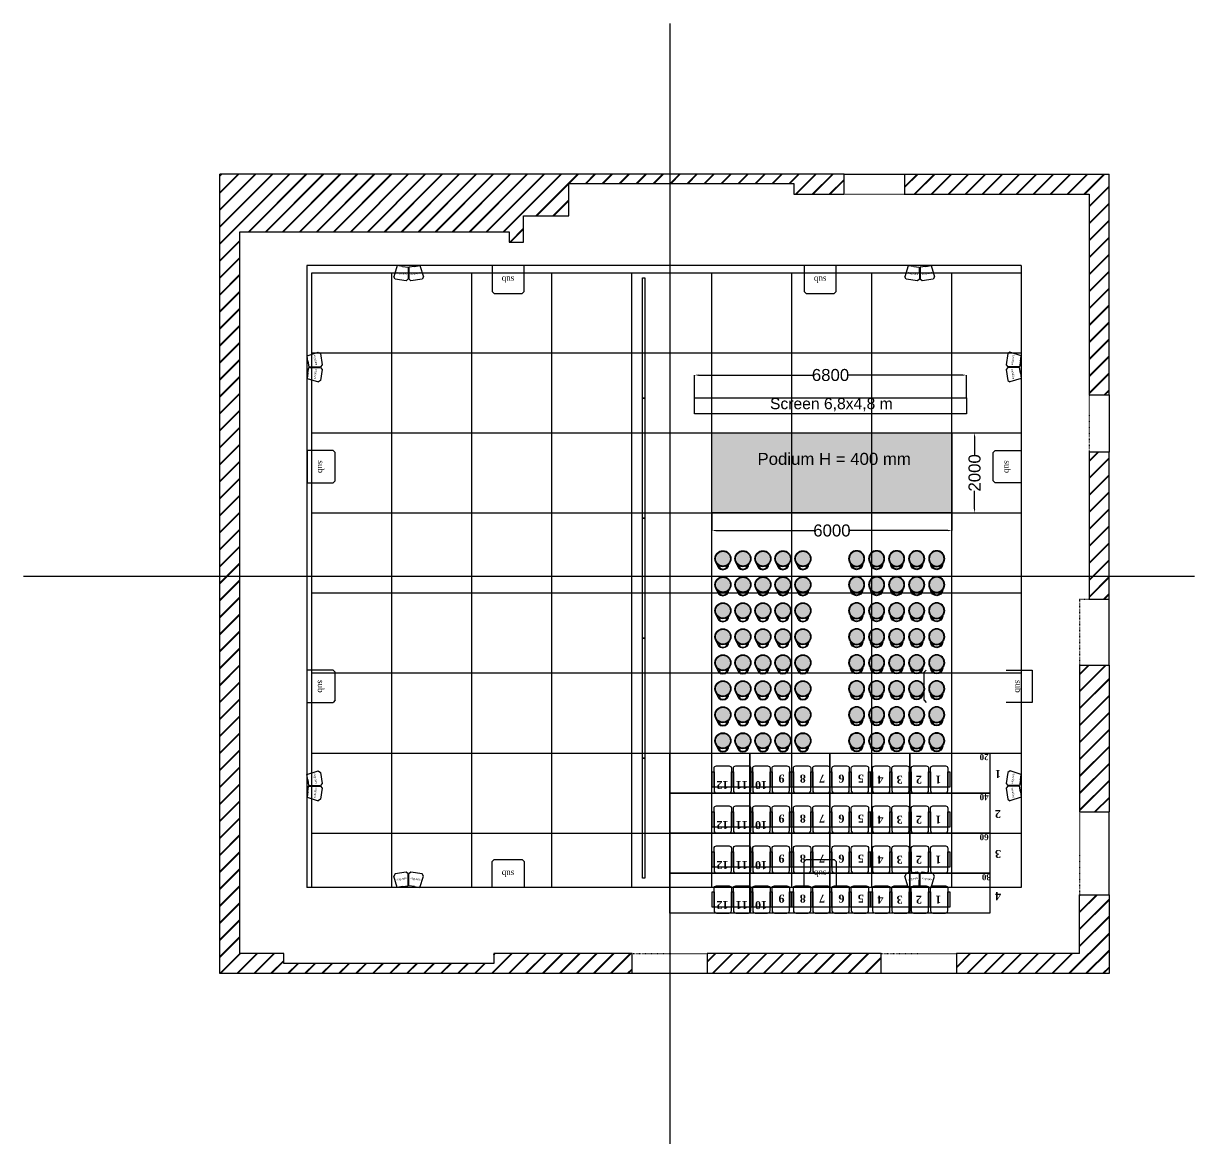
# Model space of a CAD drawing. Header units: millimetres. Extents: x -520232 to 211296, y -156633 to 78411.
# Drawn here: x -494454 to -465189, y -99516 to -71652 of the extents above; entities that cross this region are included whole.
import ezdxf

# ---------------------------------------------------------------- set-up
doc = ezdxf.new("R2010")
doc.units = ezdxf.units.MM
doc.linetypes.add('ACAD_ISO03W100', pattern=[30, 12, -18])
for name, color, linetype in [('Декорации', 10, 'Continuous'), ('Колонки', 10, 'Continuous'), ('Оси', 7, 'Continuous'), ('Партер', 7, 'Continuous'), ('План галлереи', 7, 'Continuous'), ('План планшет1', 7, 'Continuous')]:
    doc.layers.add(name, color=color, linetype=linetype)
doc.layers.add('Сидения и станки', color=7, linetype='Continuous', lineweight=25)
doc.styles.get("Standard").update_dxf_attribs({"font": 'arial.ttf', "height": 300})
doc.linetypes.add('зигзаг', pattern='A,0.00254,-5.08,[131,ltypeshp.shx,S=5.08,R=0,X=-5.08,Y=0],-10.16,[131,ltypeshp.shx,S=5.08,R=180,X=5.08,Y=0],-5.08', length=20.32254)
doc.dimstyles.new('Размеры', dxfattribs={"dimtxt": 300, "dimasz": 100, "dimexe": 0.18, "dimexo": 0.0625, "dimgap": 0.09, "dimtad": 0, "dimdec": 0, "dimzin": 0, "dimdsep": 46, "dimtxsty": 'Standard', "dimcen": 0.09, "dimclrd": 250, "dimclre": 250, "dimclrt": 250, "dimadec": 0, "dimazin": 0, "dimtfac": 1, "dimtdec": 0, "dimtofl": 0, "dimtmove": 0, "dimatfit": 3, "dimfxl": 1, "dimtfillclr": 250, "dimtolj": 1, "dimtzin": 0, "dimarcsym": 0})
pattern_1 = [(45, (-513912.03, -97696.27), (-212.132, 212.132), []), (45, (-513902.03, -97696.27), (-212.132, 212.132), []), (45, (-513892.03, -97696.27), (-212.132, 212.132), [])]

# ---------------------------------------------------------------- blocks, each defined once
blk = doc.blocks.new('Венский стул Фейк')
at = {"layer": 'Декорации', "lineweight": 25, "true_color": 0x636466}
h = blk.add_hatch(color=251, dxfattribs=at)
h.dxf.hatch_style = 1
h.paths.add_polyline_path([(-458160, -99884, 1), (-457760, -99884, 1)])
h = blk.add_hatch(color=251, dxfattribs=at)
h.dxf.hatch_style = 1
h.paths.add_polyline_path([(-457809, -100016, -0.836365), (-458110, -100016, 0.954595)])
h.paths.add_polyline_path([(-458030, -100071, -0.012189), (-458039, -100067), (-458051, -100111, 0.016844), (-458043, -100117)], flags=17)
h.paths.add_polyline_path([(-457880, -100067, -0.012189), (-457889, -100071), (-457877, -100117, 0.016844), (-457868, -100111)], flags=17)
at = {"layer": 'Декорации', "color": 18, "lineweight": 25, "true_color": 0x000000}
for p, q in [((-458039, -100067), (-458051, -100111)), ((-458030, -100071), (-458043, -100117)), ((-457889, -100071), (-457877, -100117)), ((-457880, -100067), (-457868, -100111))]:
    blk.add_line(p, q, dxfattribs=at)
for radius in [200, 186]:
    blk.add_circle((-457960, -99884), radius, dxfattribs=at)
for centre, radius, start, end in [((-457960, -99989), 153, 190.1842, 349.8158), ((-457960, -100009), 151, 182.6614, 357.3386)]:
    blk.add_arc(centre, radius, start, end, dxfattribs=at)
blk = doc.blocks.new('A$C20D4365F')
at = {"layer": 'Сидения и станки'}
for points in [[(-1231.25, 380), (-1181.25, 380), (-1181.25, 0), (-1231.25, 0)], [(-748.75, 380), (-698.75, 380), (-698.75, 0), (-748.75, 0)], [(-266.25, 380), (-216.25, 380), (-216.25, 0), (-266.25, 0)], [(216.25, 380), (266.25, 380), (266.25, 0), (216.25, 0)], [(698.75, 380), (748.75, 380), (748.75, 0), (698.75, 0)]]:
    blk.add_lwpolyline(points, close=True, dxfattribs=at)
for points in [[(-1121.25, 530), (-808.75, 530, -0.41421356), (-748.75, 470), (-748.75, 0), (-1181.25, 0), (-1181.25, 470, -0.41421356)], [(-638.75, 530), (-326.25, 530, -0.41421356), (-266.25, 470), (-266.25, 0), (-698.75, 0), (-698.75, 470, -0.41421356)], [(-156.25, 530), (156.25, 530, -0.41421356), (216.25, 470), (216.25, 0), (-216.25, 0), (-216.25, 470, -0.41421356)], [(326.25, 530), (638.75, 530, -0.41421356), (698.75, 470), (698.75, 0), (266.25, 0), (266.25, 470, -0.41421356)], [(-748.75, 0), (-1181.25, 0), (-1181.25, -90, 0.41421356), (-1121.25, -150), (-808.75, -150, 0.41421356), (-748.75, -90)], [(-266.25, 0), (-698.75, 0), (-698.75, -90, 0.41421356), (-638.75, -150), (-326.25, -150, 0.41421356), (-266.25, -90)], [(216.25, 0), (-216.25, 0), (-216.25, -90, 0.41421356), (-156.25, -150), (156.25, -150, 0.41421356), (216.25, -90)], [(698.75, 0), (266.25, 0), (266.25, -90, 0.41421356), (326.25, -150), (638.75, -150, 0.41421356), (698.75, -90)]]:
    blk.add_lwpolyline(points, format="xyb", close=True, dxfattribs=at)
blk = doc.blocks.new('Партер 4х12')
at = {"layer": 'Партер'}
for points in [[(-471058, -97098), (-471058, -98098), (-473058, -98098), (-473058, -97098), (-471058, -97098)], [(-469058, -97098), (-469058, -98098), (-471058, -98098), (-471058, -97098), (-469058, -97098)], [(-467058, -97098), (-467058, -98098), (-469058, -98098), (-469058, -97098), (-467058, -97098)], [(-465058, -97098), (-465058, -98098), (-467058, -98098), (-467058, -97098), (-465058, -97098)], [(-471058, -98098), (-471058, -99098), (-473058, -99098), (-473058, -98098), (-471058, -98098)], [(-469058, -98098), (-469058, -99098), (-471058, -99098), (-471058, -98098), (-469058, -98098)], [(-467058, -98098), (-467058, -99098), (-469058, -99098), (-469058, -98098), (-467058, -98098)], [(-465058, -98098), (-465058, -99098), (-467058, -99098), (-467058, -98098), (-465058, -98098)], [(-471058, -99098), (-471058, -100098), (-473058, -100098), (-473058, -99098), (-471058, -99098)], [(-469058, -99098), (-469058, -100098), (-471058, -100098), (-471058, -99098), (-469058, -99098)], [(-467058, -99098), (-467058, -100098), (-469058, -100098), (-469058, -99098), (-467058, -99098)], [(-465058, -99098), (-465058, -100098), (-467058, -100098), (-467058, -99098), (-465058, -99098)], [(-471058, -100098), (-471058, -101098), (-473058, -101098), (-473058, -100098), (-471058, -100098)], [(-469058, -100098), (-469058, -101098), (-471058, -101098), (-471058, -100098), (-469058, -100098)], [(-467058, -100098), (-467058, -101098), (-469058, -101098), (-469058, -100098), (-467058, -100098)], [(-465058, -100098), (-465058, -101098), (-467058, -101098), (-467058, -100098), (-465058, -100098)]]:
    blk.add_lwpolyline(points, dxfattribs=at)
for p in [(-470767, -97948), (-468787, -97948), (-466807, -97948), (-470767, -98948), (-468787, -98948), (-466807, -98948), (-470767, -99948), (-468787, -99948), (-466807, -99948), (-470767, -100948), (-468787, -100948), (-466807, -100948)]:
    blk.add_blockref('A$C20D4365F', p, dxfattribs=at)
at = {"layer": 'Партер', "color": 0, "char_height": 150, "width": 439.44, "attachment_point": 4, "rotation": 180}
for s, insert in [('{\\fTimes New Roman|b1|i0|c204|p18; 20}', (-465032, -97200)), ('{\\fTimes New Roman|b1|i0|c204|p18; 40}', (-465032, -98200)), ('{\\fTimes New Roman|b1|i0|c204|p18; 60}', (-465032, -99200)), ('{\\fTimes New Roman|b1|i0|c204|p18;80}', (-465032, -100200))]:
    blk.add_mtext(s, dxfattribs=dict(at, insert=insert))
at = {"layer": 'Партер', "color": 3, "char_height": 200, "width": 382.45, "attachment_point": 4, "rotation": 180}
for s, insert in [('{\\fTimes New Roman|b1|i0|c204|p18;  9}', (-470038, -97736)), ('{\\fTimes New Roman|b1|i0|c204|p18;  8}', (-469506, -97736)), ('{\\fTimes New Roman|b1|i0|c204|p18;  7}', (-469023, -97736)), ('{\\fTimes New Roman|b1|i0|c204|p18;  6}', (-468541, -97736)), ('{\\fTimes New Roman|b1|i0|c204|p18;  5}', (-468058, -97736)), ('{\\fTimes New Roman|b1|i0|c204|p18;  4}', (-467569, -97762)), ('{\\fTimes New Roman|b1|i0|c204|p18;  3}', (-467087, -97762)), ('{\\fTimes New Roman|b1|i0|c204|p18;  2}', (-466604, -97762)), ('{\\fTimes New Roman|b1|i0|c204|p18;  1}', (-466122, -97762)), ('{\\fTimes New Roman|b1|i0|c204|p18;  12}', (-471590, -97897)), ('{\\fTimes New Roman|b1|i0|c204|p18;  11}', (-471107, -97897)), ('{\\fTimes New Roman|b1|i0|c204|p18;  10}', (-470625, -97897)), ('{\\fTimes New Roman|b1|i0|c204|p18;  12}', (-471590, -98897)), ('{\\fTimes New Roman|b1|i0|c204|p18;  11}', (-471107, -98897)), ('{\\fTimes New Roman|b1|i0|c204|p18;  10}', (-470625, -98897)), ('{\\fTimes New Roman|b1|i0|c204|p18;  9}', (-470038, -98736)), ('{\\fTimes New Roman|b1|i0|c204|p18;  8}', (-469506, -98736)), ('{\\fTimes New Roman|b1|i0|c204|p18;  7}', (-469023, -98736)), ('{\\fTimes New Roman|b1|i0|c204|p18;  6}', (-468541, -98736)), ('{\\fTimes New Roman|b1|i0|c204|p18;  5}', (-468058, -98736)), ('{\\fTimes New Roman|b1|i0|c204|p18;  4}', (-467569, -98762)), ('{\\fTimes New Roman|b1|i0|c204|p18;  3}', (-467087, -98762)), ('{\\fTimes New Roman|b1|i0|c204|p18;  2}', (-466604, -98762)), ('{\\fTimes New Roman|b1|i0|c204|p18;  1}', (-466122, -98762)), ('{\\fTimes New Roman|b1|i0|c204|p18;  9}', (-470038, -99736)), ('{\\fTimes New Roman|b1|i0|c204|p18;  8}', (-469506, -99736)), ('{\\fTimes New Roman|b1|i0|c204|p18;  7}', (-469023, -99736)), ('{\\fTimes New Roman|b1|i0|c204|p18;  6}', (-468541, -99736)), ('{\\fTimes New Roman|b1|i0|c204|p18;  5}', (-468058, -99736)), ('{\\fTimes New Roman|b1|i0|c204|p18;  4}', (-467569, -99762)), ('{\\fTimes New Roman|b1|i0|c204|p18;  3}', (-467087, -99762)), ('{\\fTimes New Roman|b1|i0|c204|p18;  2}', (-466604, -99762)), ('{\\fTimes New Roman|b1|i0|c204|p18;  1}', (-466122, -99762)), ('{\\fTimes New Roman|b1|i0|c204|p18;  12}', (-471590, -99897)), ('{\\fTimes New Roman|b1|i0|c204|p18;  11}', (-471107, -99897)), ('{\\fTimes New Roman|b1|i0|c204|p18;  10}', (-470625, -99897)), ('{\\fTimes New Roman|b1|i0|c204|p18;  9}', (-470038, -100736)), ('{\\fTimes New Roman|b1|i0|c204|p18;  8}', (-469506, -100736)), ('{\\fTimes New Roman|b1|i0|c204|p18;  7}', (-469023, -100736)), ('{\\fTimes New Roman|b1|i0|c204|p18;  6}', (-468541, -100736)), ('{\\fTimes New Roman|b1|i0|c204|p18;  5}', (-468058, -100736)), ('{\\fTimes New Roman|b1|i0|c204|p18;  4}', (-467569, -100762)), ('{\\fTimes New Roman|b1|i0|c204|p18;  3}', (-467087, -100762)), ('{\\fTimes New Roman|b1|i0|c204|p18;  2}', (-466604, -100762)), ('{\\fTimes New Roman|b1|i0|c204|p18;  1}', (-466122, -100762)), ('{\\fTimes New Roman|b1|i0|c204|p18;  12}', (-471590, -100897)), ('{\\fTimes New Roman|b1|i0|c204|p18;  11}', (-471107, -100897)), ('{\\fTimes New Roman|b1|i0|c204|p18;  10}', (-470625, -100897))]:
    blk.add_mtext(s, dxfattribs=dict(at, insert=insert))
at = {"layer": 'Партер', "color": 5, "char_height": 200, "width": 500.97, "attachment_point": 4, "rotation": 180}
for s, insert in [('{\\fTimes New Roman|b1|i0|c204|p18;  1}', (-464629, -97620)), ('{\\fTimes New Roman|b1|i0|c204|p18;  2}', (-464629, -98620)), ('{\\fTimes New Roman|b1|i0|c204|p18;  3}', (-464629, -99620)), ('{\\fTimes New Roman|b1|i0|c204|p18;  4}', (-464629, -100674))]:
    blk.add_mtext(s, dxfattribs=dict(at, insert=insert))
blk = doc.blocks.new('*D128')
at = {"layer": 'Defpoints', "color": 0, "lineweight": 25, "transparency": 16777216}
for p in [(-471251, -81882), (-471251, -83882), (-470686, -83882)]:
    blk.add_point(p, dxfattribs=at)
at = {"layer": 'Декорации', "color": 250, "lineweight": -2, "transparency": 16777216}
for p, q in [((-471251, -81882), (-470686, -81882)), ((-470686, -81982), (-470686, -82432)), ((-470686, -83782), (-470686, -83332)), ((-471251, -83882), (-470686, -83882))]:
    blk.add_line(p, q, dxfattribs=at)
at = {"layer": 'Декорации', "color": 250, "lineweight": 25, "transparency": 16777216}
for points in [[(-470703, -81982), (-470669, -81982), (-470686, -81882)], [(-470703, -83782), (-470669, -83782), (-470686, -83882)]]:
    blk.add_solid(points, dxfattribs=at)
at = {"layer": 'Декорации', "color": 250, "lineweight": 25, "transparency": 16777216, "insert": (-470686, -82882), "char_height": 300, "attachment_point": 5, "rotation": 90}
blk.add_mtext('\\A1;2000', dxfattribs=at)
blk = doc.blocks.new('*D129')
at = {"layer": 'Defpoints', "color": 0, "lineweight": 25, "transparency": 16777216}
for p in [(-477251, -83882), (-471251, -83882), (-471251, -84323)]:
    blk.add_point(p, dxfattribs=at)
at = {"layer": 'Декорации', "color": 250, "lineweight": -2, "transparency": 16777216}
for p, q in [((-477251, -83882), (-477251, -84323)), ((-471251, -83882), (-471251, -84323)), ((-477151, -84323), (-474699, -84323)), ((-471351, -84323), (-473802, -84323))]:
    blk.add_line(p, q, dxfattribs=at)
at = {"layer": 'Декорации', "color": 250, "lineweight": 25, "transparency": 16777216}
for points in [[(-477151, -84306), (-477151, -84340), (-477251, -84323)], [(-471351, -84306), (-471351, -84340), (-471251, -84323)]]:
    blk.add_solid(points, dxfattribs=at)
at = {"layer": 'Декорации', "color": 250, "lineweight": 25, "transparency": 16777216, "insert": (-474251, -84323), "char_height": 300, "attachment_point": 5}
blk.add_mtext('\\A1;6000', dxfattribs=at)
blk = doc.blocks.new('*D130')
at = {"layer": 'Defpoints', "color": 0, "lineweight": 25, "transparency": 16777216}
for p in [(-470886, -80438), (-477686, -81011), (-470886, -81011)]:
    blk.add_point(p, dxfattribs=at)
at = {"layer": 'Декорации', "color": 250, "lineweight": -2, "transparency": 16777216}
for p, q in [((-477686, -81011), (-477686, -80438)), ((-477586, -80438), (-474735, -80438)), ((-470986, -80438), (-473838, -80438)), ((-470886, -81011), (-470886, -80438))]:
    blk.add_line(p, q, dxfattribs=at)
at = {"layer": 'Декорации', "color": 250, "lineweight": 25, "transparency": 16777216}
for points in [[(-477586, -80422), (-477586, -80455), (-477686, -80438)], [(-470986, -80422), (-470986, -80455), (-470886, -80438)]]:
    blk.add_solid(points, dxfattribs=at)
at = {"layer": 'Декорации', "color": 250, "lineweight": 25, "transparency": 16777216, "insert": (-474286, -80438), "char_height": 300, "attachment_point": 5}
blk.add_mtext('\\A1;6800', dxfattribs=at)

msp = doc.modelspace()

# ---------------------------------------------------------------- hatches: boundary and pattern name
at = {"layer": 'Декорации', "lineweight": 25, "transparency": 33554559}
h = msp.add_hatch(color=5, dxfattribs=at)
h.dxf.hatch_style = 1
h.paths.add_polyline_path([(-471250.665, -81881.631), (-477250.665, -81881.631), (-477250.665, -83881.631), (-471250.665, -83881.631)])
at = {"layer": 'План планшет1'}
h = msp.add_hatch(dxfattribs=at)
h.set_pattern_fill('JIS_RC_30', color=254, scale=10, style=0)
h.set_pattern_definition(pattern_1)
h.paths.add_polyline_path([(-473945.665, -75419.631), (-489545.665, -75419.631), (-489545.665, -95394.631), (-467325.665, -95394.631), (-467325.665, -93423.631), (-468063.665, -93423.631), (-468063.665, -94894.631), (-471139.665, -94894.631), (-471139.665, -95394.631), (-473016.665, -95394.631), (-473016.665, -94894.631), (-477364.665, -94894.631), (-477364.665, -95394.631), (-479243.665, -95394.631), (-479243.665, -94894.631), (-482701.665, -94894.631), (-482701.665, -95141.631), (-487944.665, -95141.631), (-487944.665, -94894.631), (-489045.665, -94894.631), (-489045.665, -76856.631), (-482312.665, -76856.631), (-482312.665, -77116.631), (-481953.665, -77116.631), (-481953.665, -76462.631), (-480821.665, -76462.631), (-480821.665, -75651.631), (-475205.665, -75651.631), (-475205.665, -75919.631), (-473945.665, -75919.631)])
h = msp.add_hatch(dxfattribs=at)
h.set_pattern_fill('JIS_RC_30', color=254, scale=10, style=0)
h.set_pattern_definition(pattern_1)
h.paths.add_polyline_path([(-472433.665, -75419.631), (-472433.665, -75919.631), (-467825.665, -75919.631), (-467825.665, -80930.631), (-467325.665, -80930.631), (-467325.665, -75419.631)])
h = msp.add_hatch(dxfattribs=at)
h.set_pattern_fill('JIS_RC_30', color=254, scale=10, style=0)
h.set_pattern_definition(pattern_1)
h.paths.add_polyline_path([(-467325.665, -86035.631), (-467325.665, -82365.631), (-467825.665, -82365.631), (-467825.665, -86035.631)])
h = msp.add_hatch(dxfattribs=at)
h.set_pattern_fill('JIS_RC_30', color=254, scale=10, style=0)
h.set_pattern_definition(pattern_1)
h.paths.add_polyline_path([(-468063.665, -87689.631), (-467325.665, -87689.631), (-467325.665, -91354.631), (-468063.665, -91354.631)])

# ---------------------------------------------------------------- linework, layer by layer
at = {"layer": 'Декорации', "color": 5, "lineweight": 25}
for points in [[(-478988.263, -78012.701), (-478928.263, -78012.701), (-478928.263, -81012.701), (-478988.263, -81012.701), (-478988.263, -78012.701), (-478928.263, -78012.701)], [(-478988.263, -81012.701), (-478928.263, -81012.701), (-478928.263, -84012.701), (-478988.263, -84012.701), (-478988.263, -81012.701), (-478928.263, -81012.701)], [(-478988.263, -84012.701), (-478928.263, -84012.701), (-478928.263, -87012.701), (-478988.263, -87012.701), (-478988.263, -84012.701), (-478928.263, -84012.701)], [(-478988.263, -87012.701), (-478928.263, -87012.701), (-478928.263, -90012.701), (-478988.263, -90012.701), (-478988.263, -87012.701), (-478928.263, -87012.701)], [(-478988.263, -90012.701), (-478928.263, -90012.701), (-478928.263, -93012.701), (-478988.263, -93012.701), (-478988.263, -90012.701), (-478928.263, -90012.701)]]:
    msp.add_lwpolyline(points, dxfattribs=at)
at = {"layer": 'Декорации', "color": 1, "linetype": 'зигзаг', "lineweight": 25, "ltscale": 20}
msp.add_lwpolyline([(-478928.263, -78012.701), (-478928.263, -93012.701)], dxfattribs=at)
at = {"layer": 'Декорации', "color": 1, "lineweight": 25}
msp.add_lwpolyline([(-477686.327, -81010.698), (-470886.327, -81010.698), (-470886.327, -81410.698), (-477686.327, -81410.698), (-477686.327, -81010.698)], dxfattribs=at)
at = {"layer": 'Декорации', "color": 18, "lineweight": 25, "true_color": 0x000000}
msp.add_lwpolyline([(-477250.665, -81881.631), (-471250.665, -81881.631), (-471250.665, -83881.631), (-477250.665, -83881.631), (-477250.665, -81881.631)], dxfattribs=at)
at = {"layer": 'Колонки'}
for p, q in [((-485117.665, -77703.631), (-485201.931, -77984.939)), ((-484979.135, -77723.865), (-485117.665, -77703.631)), ((-484979.135, -77723.865), (-484840.605, -77744.098)), ((-484840.605, -77744.098), (-484840.317, -78037.755)), ((-484682.841, -77723.274), (-484821.283, -77744.099)), ((-484821.283, -77744.099), (-484820.317, -78037.755)), ((-484682.841, -77723.274), (-484544.399, -77702.449)), ((-484544.399, -77702.449), (-484458.932, -77983.394)), ((-481944.399, -77702.449), (-482744.399, -77702.449)), ((-482744.399, -77702.449), (-482744.399, -78352.449)), ((-481944.399, -78352.449), (-481944.399, -77702.449)), ((-474143.932, -77703.631), (-474943.932, -77703.631)), ((-474943.932, -77703.631), (-474943.932, -78353.631)), ((-474143.932, -78353.631), (-474143.932, -77703.631)), ((-472343.932, -77704.814), (-472428.197, -77986.121)), ((-472205.402, -77725.047), (-472343.932, -77704.814)), ((-472205.402, -77725.047), (-472066.872, -77745.28)), ((-472066.872, -77745.28), (-472066.584, -78038.937)), ((-471909.108, -77724.457), (-472047.55, -77745.282)), ((-472047.55, -77745.282), (-472046.584, -78038.937)), ((-471909.108, -77724.457), (-471770.665, -77703.631)), ((-471770.665, -77703.631), (-471685.199, -77984.576)), ((-485166.803, -78040.062), (-485201.931, -77984.939)), ((-484889.743, -78080.528), (-485166.803, -78040.062)), ((-484840.317, -78037.755), (-484889.743, -78080.528)), ((-484770.708, -78080.317), (-484820.317, -78037.755)), ((-484493.823, -78038.667), (-484770.708, -78080.317)), ((-484458.932, -77983.394), (-484493.823, -78038.667)), ((-472393.07, -78041.244), (-472428.197, -77986.121)), ((-472116.01, -78081.711), (-472393.07, -78041.244)), ((-472066.584, -78038.937), (-472116.01, -78081.711)), ((-471996.975, -78081.499), (-472046.584, -78038.937)), ((-471720.09, -78039.849), (-471996.975, -78081.499)), ((-471685.199, -77984.576), (-471720.09, -78039.849)), ((-482694.399, -78402.449), (-482744.399, -78352.449)), ((-482694.399, -78402.449), (-481994.399, -78402.449)), ((-481944.399, -78352.449), (-481994.399, -78402.449)), ((-474893.932, -78403.631), (-474943.932, -78353.631)), ((-474893.932, -78403.631), (-474193.932, -78403.631)), ((-474143.932, -78353.631), (-474193.932, -78403.631)), ((-487366.483, -79953.631), (-487085.539, -79868.165)), ((-487085.539, -79868.165), (-487030.266, -79903.056)), ((-469801.61, -79868.165), (-469856.883, -79903.056)), ((-469520.665, -79953.631), (-469801.61, -79868.165)), ((-487345.658, -80092.074), (-487366.483, -79953.631)), ((-487345.658, -80092.074), (-487324.833, -80230.516)), ((-486988.616, -80179.941), (-487031.178, -80229.55)), ((-487030.266, -79903.056), (-486988.616, -80179.941)), ((-469856.883, -79903.056), (-469898.533, -80179.941)), ((-469898.533, -80179.941), (-469855.971, -80229.55)), ((-469541.49, -80092.074), (-469562.315, -80230.516)), ((-469541.49, -80092.074), (-469520.665, -79953.631)), ((-487345.068, -80388.368), (-487365.301, -80526.898)), ((-487345.068, -80388.368), (-487324.835, -80249.838)), ((-487324.835, -80249.838), (-487031.178, -80249.55)), ((-487324.833, -80230.516), (-487031.178, -80229.55)), ((-487031.178, -80249.55), (-486988.404, -80298.976)), ((-486988.404, -80298.976), (-487028.87, -80576.036)), ((-469855.971, -80249.55), (-469898.745, -80298.976)), ((-469898.745, -80298.976), (-469858.278, -80576.036)), ((-469562.315, -80230.516), (-469855.971, -80229.55)), ((-469562.314, -80249.838), (-469855.971, -80249.55)), ((-469542.081, -80388.368), (-469562.314, -80249.838)), ((-469542.081, -80388.368), (-469521.848, -80526.898)), ((-487365.301, -80526.898), (-487083.994, -80611.164)), ((-487028.87, -80576.036), (-487083.994, -80611.164)), ((-469858.278, -80576.036), (-469803.155, -80611.164)), ((-469521.848, -80526.898), (-469803.155, -80611.164)), ((-487365.301, -82326.898), (-487365.301, -83126.898)), ((-486715.301, -82326.898), (-487365.301, -82326.898)), ((-486715.301, -82326.898), (-486665.301, -82376.898)), ((-486665.301, -83076.898), (-486665.301, -82376.898)), ((-470171.848, -82326.898), (-470221.848, -82376.898)), ((-470221.848, -83076.898), (-470221.848, -82376.898)), ((-470171.848, -82326.898), (-469521.848, -82326.898)), ((-469521.848, -82326.898), (-469521.848, -83126.898)), ((-486665.301, -83076.898), (-486715.301, -83126.898)), ((-470221.848, -83076.898), (-470171.848, -83126.898)), ((-487365.301, -83126.898), (-486715.301, -83126.898)), ((-469521.848, -83126.898), (-470171.848, -83126.898)), ((-487367.665, -87815.365), (-487367.665, -88615.365)), ((-486717.665, -87815.365), (-487367.665, -87815.365)), ((-486717.665, -87815.365), (-486667.665, -87865.365)), ((-486667.665, -88565.365), (-486667.665, -87865.365)), ((-471899.483, -87815.365), (-471949.483, -87865.365)), ((-471949.483, -88565.365), (-471949.483, -87865.365)), ((-469899.483, -87815.365), (-469249.483, -87815.365)), ((-469249.483, -87815.365), (-469249.483, -88615.365)), ((-487367.665, -88615.365), (-486717.665, -88615.365)), ((-486667.665, -88565.365), (-486717.665, -88615.365)), ((-471949.483, -88565.365), (-471899.483, -88615.365)), ((-469249.483, -88615.365), (-469899.483, -88615.365)), ((-487367.665, -90415.365), (-487086.721, -90329.898)), ((-487346.84, -90553.807), (-487367.665, -90415.365)), ((-487086.721, -90329.898), (-487031.448, -90364.79)), ((-487031.448, -90364.79), (-486989.798, -90641.674)), ((-469855.701, -90364.79), (-469897.351, -90641.674)), ((-469800.428, -90329.898), (-469855.701, -90364.79)), ((-469519.483, -90415.365), (-469800.428, -90329.898)), ((-469540.308, -90553.807), (-469519.483, -90415.365)), ((-487346.84, -90553.807), (-487326.015, -90692.25)), ((-487346.25, -90850.101), (-487326.017, -90711.571)), ((-487326.017, -90711.571), (-487032.36, -90711.283)), ((-487326.015, -90692.25), (-487032.36, -90691.283)), ((-486989.798, -90641.674), (-487032.36, -90691.283)), ((-487032.36, -90711.283), (-486989.586, -90760.709)), ((-469854.788, -90711.283), (-469897.562, -90760.709)), ((-469897.351, -90641.674), (-469854.788, -90691.283)), ((-469561.133, -90692.25), (-469854.788, -90691.283)), ((-469561.132, -90711.571), (-469854.788, -90711.283)), ((-469540.308, -90553.807), (-469561.133, -90692.25)), ((-469540.899, -90850.101), (-469561.132, -90711.571)), ((-487346.25, -90850.101), (-487366.483, -90988.631)), ((-487366.483, -90988.631), (-487085.176, -91072.897)), ((-486989.586, -90760.709), (-487030.053, -91037.769)), ((-469897.562, -90760.709), (-469857.096, -91037.769)), ((-469520.665, -90988.631), (-469801.972, -91072.897)), ((-469540.899, -90850.101), (-469520.665, -90988.631)), ((-487030.053, -91037.769), (-487085.176, -91072.897)), ((-469857.096, -91037.769), (-469801.972, -91072.897)), ((-482694.399, -92539.814), (-482744.399, -92589.814)), ((-482744.399, -93239.814), (-482744.399, -92589.814)), ((-482694.399, -92539.814), (-481994.399, -92539.814)), ((-481944.399, -92589.814), (-481994.399, -92539.814)), ((-481944.399, -92589.814), (-481944.399, -93239.814)), ((-474893.932, -92538.631), (-474943.932, -92588.631)), ((-474943.932, -93238.631), (-474943.932, -92588.631)), ((-474893.932, -92538.631), (-474193.932, -92538.631)), ((-474143.932, -92588.631), (-474193.932, -92538.631)), ((-474143.932, -92588.631), (-474143.932, -93238.631)), ((-485166.803, -92902.201), (-485201.931, -92957.324)), ((-485117.665, -93238.631), (-485201.931, -92957.324)), ((-484889.743, -92861.735), (-485166.803, -92902.201)), ((-484840.317, -92904.508), (-484889.743, -92861.735)), ((-484840.605, -93198.165), (-484840.317, -92904.508)), ((-484821.283, -93198.164), (-484820.317, -92904.508)), ((-484770.708, -92861.946), (-484820.317, -92904.508)), ((-484493.823, -92903.596), (-484770.708, -92861.946)), ((-484544.399, -93239.814), (-484458.932, -92958.869)), ((-484458.932, -92958.869), (-484493.823, -92903.596)), ((-472393.07, -92901.019), (-472428.197, -92956.142)), ((-472343.932, -93237.449), (-472428.197, -92956.142)), ((-472116.01, -92860.552), (-472393.07, -92901.019)), ((-472066.584, -92903.326), (-472116.01, -92860.552)), ((-472066.872, -93196.983), (-472066.584, -92903.326)), ((-472047.55, -93196.981), (-472046.584, -92903.326)), ((-471996.975, -92860.764), (-472046.584, -92903.326)), ((-471720.09, -92902.414), (-471996.975, -92860.764)), ((-471770.665, -93238.631), (-471685.199, -92957.687)), ((-471685.199, -92957.687), (-471720.09, -92902.414)), ((-484979.135, -93218.398), (-485117.665, -93238.631)), ((-484979.135, -93218.398), (-484840.605, -93198.165)), ((-484682.841, -93218.989), (-484821.283, -93198.164)), ((-484682.841, -93218.989), (-484544.399, -93239.814)), ((-481944.399, -93239.814), (-482744.399, -93239.814)), ((-474143.932, -93238.631), (-474943.932, -93238.631)), ((-472205.402, -93217.216), (-472343.932, -93237.449)), ((-472205.402, -93217.216), (-472066.872, -93196.983)), ((-471909.108, -93217.806), (-472047.55, -93196.981)), ((-471909.108, -93217.806), (-471770.665, -93238.631))]:
    msp.add_line(p, q, dxfattribs=at)
at = {"layer": 'Оси'}
for p, q in [((-478304.165, -71651.836), (-478304.165, -99515.504)), ((-465188.848, -85471.131), (-494453.592, -85471.131)), ((-478304.165, -99515.504), (-478304.165, -127379.172))]:
    msp.add_line(p, q, dxfattribs=at)
at = {"layer": 'План галлереи', "lineweight": -2}
for p, q in [((-487367.665, -77703.631), (-487367.665, -93238.631)), ((-469520.665, -77703.631), (-487367.665, -77703.631)), ((-469520.665, -77703.631), (-469520.665, -93238.631)), ((-469520.665, -93238.631), (-487367.665, -93238.631))]:
    msp.add_line(p, q, dxfattribs=at)
at = {"layer": 'План планшет1', "color": 254}
for p, q in [((-473945.665, -75419.631), (-489545.665, -75419.631)), ((-489545.665, -95394.631), (-489545.665, -75419.631)), ((-473945.665, -75919.631), (-473945.665, -75419.631)), ((-473945.665, -75419.631), (-472433.665, -75419.631)), ((-472433.665, -75419.631), (-472433.665, -75919.631)), ((-472433.665, -75419.631), (-467325.665, -75419.631)), ((-467325.665, -80930.631), (-467325.665, -75419.631)), ((-480821.665, -76462.631), (-480821.665, -75651.631)), ((-480821.665, -75651.631), (-475205.665, -75651.631)), ((-475205.665, -75651.631), (-475205.665, -75919.631)), ((-475205.665, -75919.631), (-473945.665, -75919.631)), ((-472433.665, -75919.631), (-467825.665, -75919.631)), ((-467825.665, -75919.631), (-467825.665, -80930.631)), ((-481953.665, -77116.631), (-481953.665, -76462.631)), ((-481953.665, -76462.631), (-480821.665, -76462.631)), ((-489045.665, -94894.631), (-489045.665, -76856.631)), ((-489045.665, -76856.631), (-482312.665, -76856.631)), ((-482312.665, -76856.631), (-482312.665, -77116.631)), ((-482312.665, -77116.631), (-482312.665, -77116.631)), ((-482312.665, -77116.631), (-481953.665, -77116.631)), ((-487250.665, -93238.631), (-487250.665, -77881.631)), ((-487250.665, -77881.631), (-469520.665, -77881.631)), ((-485250.665, -93238.631), (-485250.665, -77881.631)), ((-483250.665, -93238.631), (-483250.665, -77881.631)), ((-481250.665, -93238.631), (-481250.665, -77881.631)), ((-479250.665, -93238.631), (-479250.665, -77881.631)), ((-477250.665, -93238.631), (-477250.665, -77881.631)), ((-475250.665, -93238.631), (-475250.665, -77881.631)), ((-473250.665, -93238.631), (-473250.665, -77881.631)), ((-471250.665, -93238.631), (-471250.665, -77881.631)), ((-487250.665, -79881.631), (-469520.665, -79881.631)), ((-467825.665, -80930.631), (-467325.665, -80930.631)), ((-467325.665, -80930.631), (-467325.665, -82365.631)), ((-487250.665, -81881.631), (-469520.665, -81881.631)), ((-467325.665, -82365.631), (-467825.665, -82365.631)), ((-467825.665, -82365.631), (-467825.665, -86035.631)), ((-467325.665, -86035.631), (-467325.665, -82365.631)), ((-487250.665, -83881.631), (-469520.665, -83881.631)), ((-487250.665, -85881.631), (-469520.665, -85881.631)), ((-468063.665, -86035.631), (-468063.665, -86035.631)), ((-467825.665, -86035.631), (-467325.665, -86035.631)), ((-467325.665, -87689.631), (-467325.665, -86035.631)), ((-468063.665, -87689.631), (-467325.665, -87689.631)), ((-468063.665, -87689.631), (-468063.665, -91354.631)), ((-467325.665, -87689.631), (-467325.665, -91354.631)), ((-487250.665, -87881.631), (-469519.483, -87881.631)), ((-487250.665, -89881.631), (-469520.665, -89881.631)), ((-468063.665, -91354.631), (-467325.665, -91354.631)), ((-467325.665, -93423.631), (-467325.665, -91354.631)), ((-487250.665, -91881.631), (-469520.665, -91881.631)), ((-468063.665, -93423.631), (-467325.665, -93423.631)), ((-468063.665, -94894.631), (-468063.665, -93423.631)), ((-467325.665, -93423.631), (-467325.665, -95394.631)), ((-487944.665, -94894.631), (-489045.665, -94894.631)), ((-487944.665, -95141.631), (-487944.665, -94894.631)), ((-479243.665, -94894.631), (-482701.665, -94894.631)), ((-482701.665, -94894.631), (-482701.665, -95141.631)), ((-479243.665, -95394.631), (-479243.665, -94894.631)), ((-473016.665, -94894.631), (-477364.665, -94894.631)), ((-477364.665, -94894.631), (-477364.665, -95394.631)), ((-473016.665, -95394.631), (-473016.665, -94894.631)), ((-468063.665, -94894.631), (-471139.665, -94894.631)), ((-471139.665, -94894.631), (-471139.665, -95394.631)), ((-467325.665, -95394.631), (-489545.665, -95394.631)), ((-482701.665, -95141.631), (-487944.665, -95141.631)), ((-477364.665, -95394.631), (-479243.665, -95394.631)), ((-471139.665, -95394.631), (-473016.665, -95394.631))]:
    msp.add_line(p, q, dxfattribs=at)
at = {"layer": 'План планшет1', "color": 254, "linetype": 'ACAD_ISO03W100'}
for p, q in [((-473945.665, -75919.631), (-472433.665, -75919.631)), ((-467825.665, -80930.631), (-467825.665, -82365.631)), ((-468063.665, -86035.631), (-467825.665, -86035.631)), ((-468063.665, -86035.631), (-468063.665, -87689.631)), ((-468063.665, -91354.631), (-468063.665, -93423.631)), ((-479243.665, -94894.631), (-477364.665, -94894.631)), ((-473016.665, -94894.631), (-471139.665, -94894.631))]:
    msp.add_line(p, q, dxfattribs=at)

# ---------------------------------------------------------------- block references
at = {"layer": 'Декорации', "color": 18, "lineweight": 25, "true_color": 0x000000}
for name, p in [('Венский стул Фейк', (-19015.113, 14857.771)), ('Венский стул Фейк', (-18515.113, 14857.771)), ('Венский стул Фейк', (-18015.113, 14857.771)), ('Венский стул Фейк', (-17515.113, 14857.771)), ('Венский стул Фейк', (-17015.113, 14857.771)), ('Венский стул Фейк', (-19015.113, 14207.771)), ('Венский стул Фейк', (-18515.113, 14207.771)), ('Венский стул Фейк', (-18015.113, 14207.771)), ('Венский стул Фейк', (-17515.113, 14207.771)), ('Венский стул Фейк', (-17015.113, 14207.771)), ('Венский стул Фейк', (-19015.113, 13557.771)), ('Венский стул Фейк', (-18515.113, 13557.771)), ('Венский стул Фейк', (-18015.113, 13557.771)), ('Венский стул Фейк', (-17515.113, 13557.771)), ('Венский стул Фейк', (-17015.113, 13557.771)), ('Венский стул Фейк', (-19015.113, 12907.771)), ('Венский стул Фейк', (-18515.113, 12907.771)), ('Венский стул Фейк', (-18015.113, 12907.771)), ('Венский стул Фейк', (-17515.113, 12907.771)), ('Венский стул Фейк', (-17015.113, 12907.771)), ('Венский стул Фейк', (-19015.113, 12257.771)), ('Венский стул Фейк', (-18515.113, 12257.771)), ('Венский стул Фейк', (-18015.113, 12257.771)), ('Венский стул Фейк', (-17515.113, 12257.771)), ('Венский стул Фейк', (-17015.113, 12257.771)), ('Венский стул Фейк', (-19015.113, 11607.771)), ('Венский стул Фейк', (-18515.113, 11607.771)), ('Венский стул Фейк', (-18015.113, 11607.771)), ('Венский стул Фейк', (-17515.113, 11607.771)), ('Венский стул Фейк', (-17015.113, 11607.771)), ('Венский стул Фейк', (-19015.113, 10957.771)), ('Венский стул Фейк', (-18515.113, 10957.771)), ('Венский стул Фейк', (-18015.113, 10957.771)), ('Венский стул Фейк', (-17515.113, 10957.771)), ('Венский стул Фейк', (-17015.113, 10957.771)), ('Венский стул Фейк', (-19015.113, 10307.771)), ('Венский стул Фейк', (-18515.113, 10307.771)), ('Венский стул Фейк', (-18015.113, 10307.771)), ('Венский стул Фейк', (-17515.113, 10307.771)), ('Венский стул Фейк', (-17015.113, 10307.771)), ('Партер 4х12', (-5245.807, 7216.179))]:
    msp.add_blockref(name, p, dxfattribs=at)
at = {"layer": 'Декорации', "color": 18, "lineweight": 25, "true_color": 0x000000, "xscale": -1}
for p in [(-931593.218, 14857.771), (-931093.218, 14857.771), (-930593.218, 14857.771), (-930093.218, 14857.771), (-929593.218, 14857.771), (-931593.218, 14207.771), (-931093.218, 14207.771), (-930593.218, 14207.771), (-930093.218, 14207.771), (-929593.218, 14207.771), (-931593.218, 13557.771), (-931093.218, 13557.771), (-930593.218, 13557.771), (-930093.218, 13557.771), (-929593.218, 13557.771), (-931593.218, 12907.771), (-931093.218, 12907.771), (-930593.218, 12907.771), (-930093.218, 12907.771), (-929593.218, 12907.771), (-931593.218, 12257.771), (-931093.218, 12257.771), (-930593.218, 12257.771), (-930093.218, 12257.771), (-929593.218, 12257.771), (-931593.218, 11607.771), (-931093.218, 11607.771), (-930593.218, 11607.771), (-930093.218, 11607.771), (-929593.218, 11607.771), (-931593.218, 10957.771), (-931093.218, 10957.771), (-930593.218, 10957.771), (-930093.218, 10957.771), (-929593.218, 10957.771), (-931593.218, 10307.771), (-931093.218, 10307.771), (-930593.218, 10307.771), (-930093.218, 10307.771), (-929593.218, 10307.771)]:
    msp.add_blockref('Венский стул Фейк', p, dxfattribs=at)

# ---------------------------------------------------------------- texts
at = {"layer": 'Декорации', "color": 1, "lineweight": 25, "insert": (-477686.327, -81010.698), "char_height": 280, "attachment_point": 1}
msp.add_mtext_dynamic_manual_height_columns('\\pi1888.6;Screen 6,8x4,8 m', width=6800, gutter_width=1500, heights=[0], dxfattribs=at)
at = {"layer": 'Декорации', "color": 18, "lineweight": 25, "true_color": 0x000000, "insert": (-477250.665, -81881.631), "char_height": 300, "attachment_point": 1}
msp.add_mtext_dynamic_manual_height_columns('\\pi3026.1;\\P\\pi1140;Podium H = 400 mm', width=6052.29696, gutter_width=1500, heights=[1926.446], dxfattribs=at)
at = {"layer": 'Колонки'}
for s, width, insert, char_height, attachment_point, rotation in [('{\\fTimes New Roman|b0|i0|c0|p18;sattellite}', 303.76736, (-484870.848, -77900.502), 50, 7, 171.6903534), ('{\\fTimes New Roman|b0|i0|c0|p18;sattellite}', 303.76736, (-484527.967, -77860.901), 50, 7, 188.5545086), ('{\\fTimes New Roman|b0|i0|c0|p18;sub}', 428.52487, (-482188.203, -77971.372), 150, 7, 180), ('{\\fTimes New Roman|b0|i0|c0|p18;sub}', 428.52487, (-474387.736, -77972.554), 150, 7, 180), ('{\\fTimes New Roman|b0|i0|c0|p18;sattellite}', 303.76736, (-472097.115, -77901.684), 50, 7, 171.6903534), ('{\\fTimes New Roman|b0|i0|c0|p18;sattellite}', 303.76736, (-471754.234, -77862.083), 50, 7, 188.5545086), ('{\\fTimes New Roman|b0|i0|c0|p18;sattellite}', 303.76736, (-487208.032, -79937.2), 50, 3, 98.5545086), ('{\\fTimes New Roman|b0|i0|c0|p18;sattellite}', 303.76736, (-469679.117, -79937.2), 50, 1, 261.4454914), ('{\\fTimes New Roman|b0|i0|c0|p18;sattellite}', 303.76736, (-487168.43, -80280.081), 50, 3, 81.6903534), ('{\\fTimes New Roman|b0|i0|c0|p18;sattellite}', 303.76736, (-469718.718, -80280.081), 50, 1, 278.3096466), ('{\\fTimes New Roman|b0|i0|c0|p18;sub}', 428.52487, (-487096.378, -82570.702), 150, 7, 270), ('{\\fTimes New Roman|b0|i0|c0|p18;sub}', 428.52487, (-469790.77, -82570.702), 150, 1, 270), ('{\\fTimes New Roman|b0|i0|c0|p18;sub}', 428.52487, (-487098.743, -88059.169), 150, 7, 270), ('{\\fTimes New Roman|b0|i0|c0|p18;sub}', 428.52487, (-469518.406, -88059.169), 150, 1, 270), ('{\\fTimes New Roman|b0|i0|c0|p18;sattellite}', 303.76736, (-487209.214, -90398.934), 50, 3, 98.5545086), ('{\\fTimes New Roman|b0|i0|c0|p18;sattellite}', 303.76736, (-469677.935, -90398.934), 50, 1, 261.4454914), ('{\\fTimes New Roman|b0|i0|c0|p18;sattellite}', 303.76736, (-487169.613, -90741.814), 50, 3, 81.6903534), ('{\\fTimes New Roman|b0|i0|c0|p18;sattellite}', 303.76736, (-469717.536, -90741.814), 50, 1, 278.3096466), ('{\\fTimes New Roman|b0|i0|c0|p18;sattellite}', 303.76736, (-484870.848, -93041.761), 50, 1, 188.3096466), ('{\\fTimes New Roman|b0|i0|c0|p18;sattellite}', 303.76736, (-484527.967, -93081.362), 50, 1, 171.4454914), ('{\\fTimes New Roman|b0|i0|c0|p18;sub}', 428.52487, (-482188.203, -92970.891), 150, 1, 180), ('{\\fTimes New Roman|b0|i0|c0|p18;sub}', 428.52487, (-474387.736, -92969.709), 150, 1, 180), ('{\\fTimes New Roman|b0|i0|c0|p18;sattellite}', 303.76736, (-472097.115, -93040.579), 50, 1, 188.3096466), ('{\\fTimes New Roman|b0|i0|c0|p18;sattellite}', 303.76736, (-471754.234, -93080.18), 50, 1, 171.4454914)]:
    msp.add_mtext_dynamic_manual_height_columns(s, width=width, gutter_width=2500, heights=[0], dxfattribs=dict(at, insert=insert, char_height=char_height, attachment_point=attachment_point, rotation=rotation))

# ---------------------------------------------------------------- dimensions: what is measured, and where the dimension line sits
at = {"layer": 'Декорации', "color": 18, "lineweight": 25, "true_color": 0x000000}
for base, p1, p2, picture, middle in [((-470886.327, -80438.356), (-477686.327, -81010.698), (-470886.327, -81010.698), '*D130', (-474286.327, -80438.356)), ((-471250.665, -84322.836), (-477250.665, -83881.631), (-471250.665, -83881.631), '*D129', (-474250.665, -84322.836))]:
    dim = msp.add_linear_dim(base=base, p1=p1, p2=p2, dimstyle='Размеры', dxfattribs=at)
    dim.commit()
    dim.dimension.update_dxf_attribs({"geometry": picture, "text_midpoint": middle})
dim = msp.add_linear_dim(base=(-470686.063, -83881.631), p1=(-471250.665, -81881.631), p2=(-471250.665, -83881.631), angle=90, dimstyle='Размеры', dxfattribs=at)
dim.commit()
dim.dimension.update_dxf_attribs({"geometry": '*D128', "text_midpoint": (-470686.063, -82881.631)})

doc.saveas('drawing.dxf')
